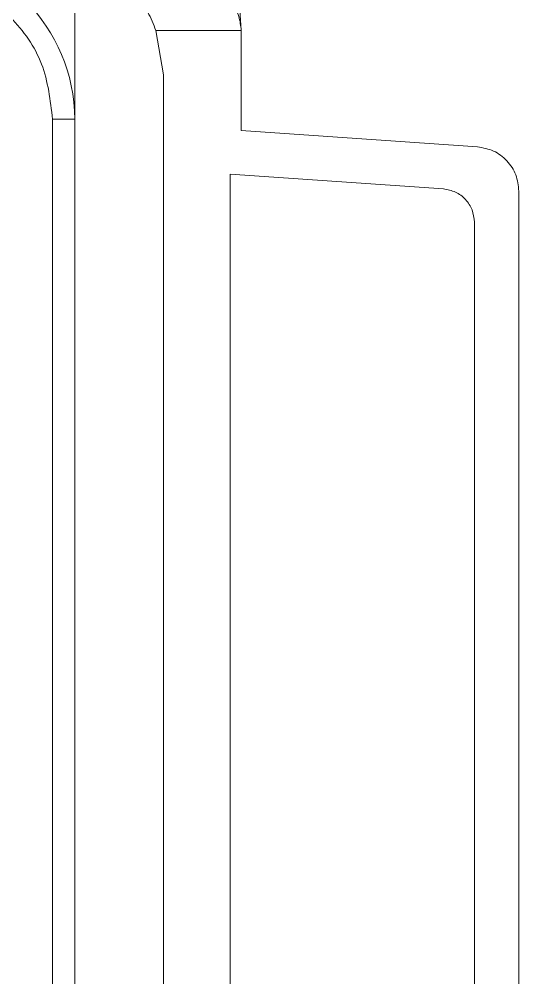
# Model space of a CAD drawing. Extents: x 4137 to 28680, y 2446 to 6814.
# Drawn here: x 10593.78 to 10616.28, y 3509.5 to 3552.68 of the extents above; entities that cross this region are included whole.
import ezdxf

# ---------------------------------------------------------------- set-up
doc = ezdxf.new("R2010")
doc.units = 0
doc.header["$LTSCALE"] = 0.5
doc.layers.get('0').update_dxf_attribs({"linetype": 'CONTINUOUS'})

msp = doc.modelspace()

# ---------------------------------------------------------------- linework, layer by layer
at = {"color": 7, "linetype": 'Continuous', "lineweight": 15}
for p, q in [((10596.281, 3555.784), (10596.281, 3548.174)), ((10596.281, 3555.784), (10596.281, 3548.174)), ((10599.938, 3552.174), (10600.281, 3550.174)), ((10599.938, 3552.174), (10600.281, 3550.174)), ((10603.781, 3552.174), (10599.939, 3552.174)), ((10603.781, 3552.174), (10599.939, 3552.174)), ((10603.781, 3547.674), (10603.781, 3552.174)), ((10603.781, 3547.674), (10603.781, 3552.174)), ((10600.281, 3501.174), (10600.281, 3550.174)), ((10600.281, 3501.174), (10600.281, 3550.174)), ((10595.281, 3548.174), (10595.281, 3503.174)), ((10595.281, 3548.174), (10596.281, 3548.174)), ((10595.281, 3548.174), (10595.281, 3503.174)), ((10595.281, 3548.174), (10596.281, 3548.174)), ((10596.281, 3548.174), (10596.281, 3503.174)), ((10596.281, 3548.174), (10596.281, 3503.174)), ((10614.42, 3546.93), (10603.781, 3547.674)), ((10614.42, 3546.93), (10603.781, 3547.674)), ((10603.281, 3545.704), (10612.885, 3545.033)), ((10603.281, 3505.644), (10603.281, 3545.704)), ((10603.281, 3545.704), (10612.885, 3545.033)), ((10603.281, 3505.644), (10603.281, 3545.704)), ((10616.281, 3506.413), (10616.281, 3544.935)), ((10616.281, 3506.413), (10616.281, 3544.935)), ((10614.281, 3543.536), (10614.281, 3507.812)), ((10614.281, 3543.536), (10614.281, 3507.812))]:
    msp.add_line(p, q, dxfattribs=at)
msp.add_arc((10588.781, 3548.174), 7.5, 0, 90, dxfattribs=at)
msp.add_arc((10588.781, 3548.174), 7.5, 0, 90, dxfattribs=at)
for points, knots in [([(10603.781, 3552.174), (10603.744, 3552.787), (10603.67, 3554.027), (10603.092, 3555.773), (10602.357, 3557.095), (10601.627, 3558.04), (10600.953, 3558.75), (10600.142, 3559.432), (10599.171, 3560.06), (10598.174, 3560.534), (10597.136, 3560.879), (10596.031, 3561.122), (10595.218, 3561.156), (10594.781, 3561.174)], [0, 0, 0, 0, 0.123485, 0.2497094, 0.3705494, 0.4348736, 0.4998427, 0.5779277, 0.6613773, 0.7498939, 0.8190889, 0.9025817, 1, 1, 1, 1]), ([(10603.781, 3552.174), (10603.744, 3552.787), (10603.67, 3554.027), (10603.092, 3555.773), (10602.357, 3557.095), (10601.627, 3558.04), (10600.953, 3558.75), (10600.142, 3559.432), (10599.171, 3560.06), (10598.174, 3560.534), (10597.136, 3560.879), (10596.031, 3561.122), (10595.218, 3561.156), (10594.781, 3561.174)], [0, 0, 0, 0, 0.123485, 0.2497094, 0.3705494, 0.4348736, 0.4998427, 0.5779277, 0.6613773, 0.7498939, 0.8190889, 0.9025817, 1, 1, 1, 1]), ([(10599.938, 3552.174), (10599.824, 3552.454), (10599.586, 3553.044), (10598.827, 3554.197), (10597.59, 3555.295), (10595.925, 3556.045), (10594.829, 3556.131), (10594.281, 3556.174)], [0, 0, 0, 0, 0.106086, 0.223203, 0.499716, 0.749714, 1, 1, 1, 1]), ([(10599.938, 3552.174), (10599.824, 3552.454), (10599.586, 3553.044), (10598.827, 3554.197), (10597.59, 3555.295), (10595.925, 3556.045), (10594.829, 3556.131), (10594.281, 3556.174)], [0, 0, 0, 0, 0.106086, 0.223203, 0.499716, 0.749714, 1, 1, 1, 1]), ([(10595.203, 3556.174), (10595.785, 3556.16), (10596.921, 3556.131), (10598.571, 3555.884), (10599.92, 3555.538), (10600.97, 3555.153), (10601.733, 3554.787), (10602.386, 3554.38), (10602.926, 3553.939), (10603.364, 3553.428), (10603.703, 3552.847), (10603.756, 3552.388), (10603.781, 3552.174)], [0, 0, 0, 0, 0.17529, 0.341504, 0.50016, 0.591087, 0.674174, 0.750201, 0.816448, 0.875182, 0.941928, 1, 1, 1, 1]), ([(10595.203, 3556.174), (10595.785, 3556.16), (10596.921, 3556.131), (10598.571, 3555.884), (10599.92, 3555.538), (10600.97, 3555.153), (10601.733, 3554.787), (10602.386, 3554.38), (10602.926, 3553.939), (10603.364, 3553.428), (10603.703, 3552.847), (10603.756, 3552.388), (10603.781, 3552.174)], [0, 0, 0, 0, 0.17529, 0.341504, 0.50016, 0.591087, 0.674174, 0.750201, 0.816448, 0.875182, 0.941928, 1, 1, 1, 1]), ([(10595.281, 3548.174), (10595.183, 3549.026), (10594.987, 3550.729), (10593.484, 3552.878), (10591.336, 3554.381), (10589.632, 3554.576), (10588.781, 3554.674)], [0, 0, 0, 0, 0.25, 0.5, 0.75, 1, 1, 1, 1]), ([(10595.281, 3548.174), (10595.183, 3549.026), (10594.987, 3550.729), (10593.484, 3552.878), (10591.336, 3554.381), (10589.632, 3554.576), (10588.781, 3554.674)], [0, 0, 0, 0, 0.25, 0.5, 0.75, 1, 1, 1, 1]), ([(10616.281, 3544.935), (10616.253, 3545.186), (10616.198, 3545.686), (10615.774, 3546.328), (10615.164, 3546.796), (10614.668, 3546.885), (10614.42, 3546.93)], [0, 0, 0, 0, 0.25, 0.500001, 0.75, 1, 1, 1, 1]), ([(10616.281, 3544.935), (10616.253, 3545.186), (10616.198, 3545.686), (10615.774, 3546.328), (10615.164, 3546.796), (10614.668, 3546.885), (10614.42, 3546.93)], [0, 0, 0, 0, 0.25, 0.500001, 0.75, 1, 1, 1, 1]), ([(10612.885, 3545.033), (10613.071, 3544.999), (10613.443, 3544.932), (10613.901, 3544.581), (10614.219, 3544.1), (10614.26, 3543.724), (10614.281, 3543.536)], [0, 0, 0, 0, 0.249999, 0.499998, 0.749999, 1, 1, 1, 1]), ([(10612.885, 3545.033), (10613.071, 3544.999), (10613.443, 3544.932), (10613.901, 3544.581), (10614.219, 3544.1), (10614.26, 3543.724), (10614.281, 3543.536)], [0, 0, 0, 0, 0.249999, 0.499998, 0.749999, 1, 1, 1, 1])]:
    msp.add_open_spline(points, degree=3, knots=knots, dxfattribs=at)

doc.saveas('drawing.dxf')
